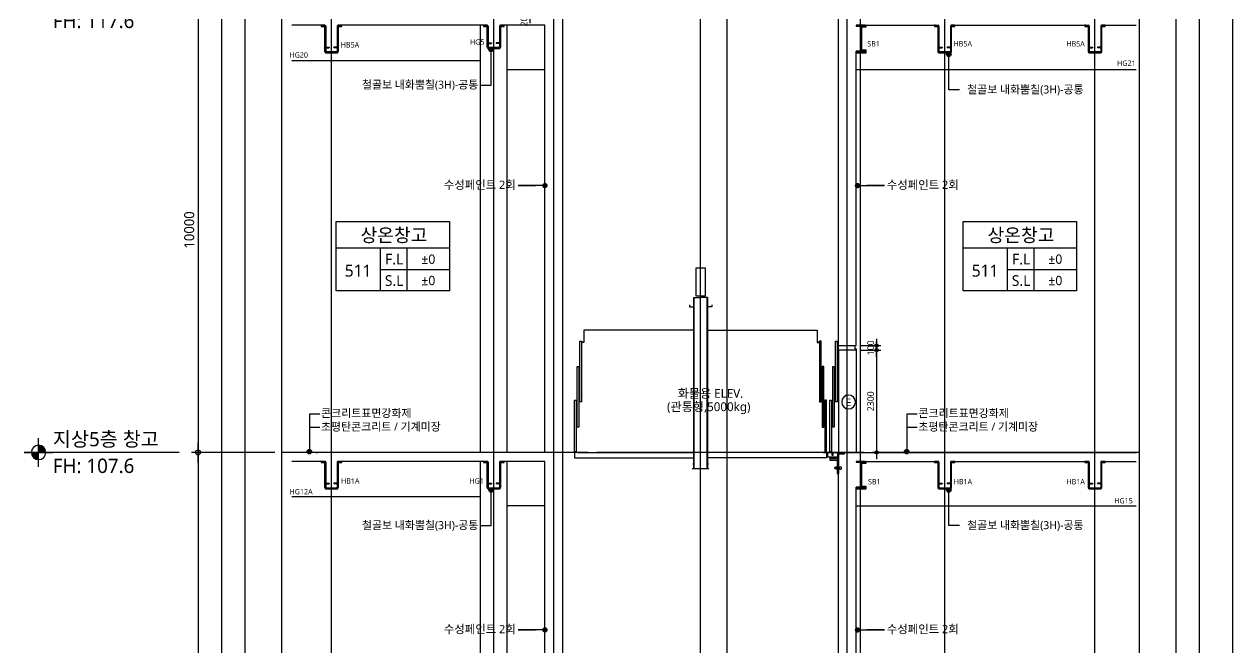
# Model space of a CAD drawing. Header units: millimetres. Extents: x -41190 to 206278, y 985 to 58902.
# Drawn here: x 179097 to 206278, y 29630 to 43646 of the extents above; entities that cross this region are included whole.
import ezdxf
from ezdxf.enums import TextEntityAlignment as Align

# ---------------------------------------------------------------- set-up
doc = ezdxf.new("R2010")
doc.units = ezdxf.units.MM
doc.header["$LTSCALE"] = 100
doc.header["$MEASUREMENT"] = 0
doc.header["$PDSIZE"] = -10
doc.linetypes.add('CEN', pattern=[62, 60, -1, 0, -1])
doc.layers.get('0').update_dxf_attribs({"linetype": 'CONTINUOUS'})
doc.layers.get('Defpoints').update_dxf_attribs({"color": 171, "linetype": 'CONTINUOUS'})
for name, color, linetype in [('4', 4, 'CONTINUOUS'), ('CEN(ST)', 1, 'CEN'), ('CON', 2, 'CONTINUOUS'), ('ELE-6', 8, 'CONTINUOUS'), ('ELE9', 9, 'CONTINUOUS'), ('FIN', 8, 'CONTINUOUS'), ('HF', 3, 'CONTINUOUS'), ('LED', 7, 'CONTINUOUS'), ('NDIM', 7, 'CONTINUOUS'), ('stair-hand', 252, 'CONTINUOUS'), ('STEEL', 5, 'CONTINUOUS'), ('SYM', 7, 'CONTINUOUS'), ('TEXT(AXIS)', 2, 'CONTINUOUS'), ('TEXT(MIN)', 7, 'CONTINUOUS'), ('TEXT(NOTE小)', 1, 'CONTINUOUS'), ('TEXT(노트)', 7, 'CONTINUOUS'), ('TEXT(실명)', 3, 'CONTINUOUS'), ('TEXT-기입', 6, 'CONTINUOUS'), ('TITLE', 7, 'CONTINUOUS'), ('석재마감', 31, 'CONTINUOUS')]:
    doc.layers.add(name, color=color, linetype=linetype)
doc.styles.add('CGS', font='cgse', dxfattribs={"bigfont": 'cgs'})
doc.styles.add('나눔바른고딕', font='NanumBarunGothic.ttf')
doc.dimstyles.new('NDIM 1200', dxfattribs={"dimscale": 75, "dimtxt": 3, "dimasz": 1, "dimexe": 2, "dimexo": 2, "dimgap": 1, "dimtad": 1, "dimdec": 0, "dimdsep": 46, "dimtxsty": 'CGS', "dimblk": 'DOT0', "dimcen": 1, "dimdle": 8, "dimclrd": 256, "dimclre": 256, "dimclrt": 256, "dimadec": 0, "dimazin": 0, "dimtfac": 1, "dimtdec": 0, "dimtix": 1, "dimtmove": 2, "dimatfit": 3, "dimldrblk": 'DOT0', "dimfxl": 1, "dimtolj": 1, "dimtzin": 0, "dimlwd": -1, "dimlwe": -1, "dimarcsym": 0})

# ---------------------------------------------------------------- blocks, each defined once
blk = doc.blocks.new('A$C19853FC8')
at = {"layer": 'SYM'}
for p, q in [((1800, 0), (1800, 3600)), ((3600, 1800), (0, 1800))]:
    blk.add_line(p, q, dxfattribs=at)
blk.add_circle((1800, 1800), 900, dxfattribs=at)
for points in [[(900, 1800), (1800, 2700), (914, 1959), (1643, 2686)], [(914, 1959), (1643, 2686), (954, 2112), (1492, 2646)], [(954, 2112), (1492, 2646), (1025, 2260), (1346, 2576)], [(1025, 2260), (1346, 2576), (1109, 2378), (1222, 2491)], [(1800, 900), (2700, 1800), (1959, 914), (2686, 1643)], [(1959, 914), (2686, 1643), (2112, 954), (2646, 1492)], [(2112, 954), (2646, 1492), (2260, 1025), (2576, 1346)], [(2260, 1025), (2576, 1346), (2378, 1109), (2491, 1222)]]:
    blk.add_solid(points, dxfattribs=at)
at = {"layer": 'SYM', "linetype": 'Continuous'}
for points in [[(1800, 2700), (1800, 1800), (900, 1800)], [(2700, 1800), (1800, 900), (1800, 1800)]]:
    blk.add_solid(points, dxfattribs=at)
blk = doc.blocks.new('DOT0')
blk.add_line((-3, 0), (3, 0))
at = {"color": 6}
blk.add_circle((0, 0), 0.75, dxfattribs=at)
blk = doc.blocks.new('*D182')
at = {"layer": 'Defpoints', "color": 0, "ltscale": 0.4, "transparency": 16777216}
for p in [(184881, 34021), (183006, 24021), (184881, 24021)]:
    blk.add_point(p, dxfattribs=at)
at = {"layer": 'NDIM', "ltscale": 0.4, "transparency": 16777216}
for p, q in [((184731, 34021), (182856, 34021)), ((183006, 33946), (183006, 24096)), ((184731, 24021), (182856, 24021))]:
    blk.add_line(p, q, dxfattribs=at)
at = {"layer": 'NDIM', "ltscale": 0.4, "transparency": 16777216, "xscale": 75, "yscale": 75, "zscale": 75}
for p, rotation in [((183006, 34021), 90), ((183006, 24021), 270)]:
    blk.add_blockref('DOT0', p, dxfattribs=dict(at, rotation=rotation))
at = {"layer": 'NDIM', "ltscale": 0.4, "transparency": 16777216, "insert": (182809, 29021), "char_height": 225, "attachment_point": 5, "rotation": 90, "style": '나눔바른고딕'}
blk.add_mtext('\\A1;10000', dxfattribs=at)
blk = doc.blocks.new('*D183')
at = {"layer": 'Defpoints', "color": 0, "ltscale": 0.4, "transparency": 16777216}
for p in [(184881, 44021), (183006, 34021), (184881, 34021)]:
    blk.add_point(p, dxfattribs=at)
at = {"layer": 'NDIM', "ltscale": 0.4, "transparency": 16777216}
for p, q in [((184731, 44021), (182856, 44021)), ((183006, 43946), (183006, 34096)), ((184731, 34021), (182856, 34021))]:
    blk.add_line(p, q, dxfattribs=at)
at = {"layer": 'NDIM', "ltscale": 0.4, "transparency": 16777216, "xscale": 75, "yscale": 75, "zscale": 75}
for p, rotation in [((183006, 44021), 90), ((183006, 34021), 270)]:
    blk.add_blockref('DOT0', p, dxfattribs=dict(at, rotation=rotation))
at = {"layer": 'NDIM', "ltscale": 0.4, "transparency": 16777216, "insert": (182809, 39021), "char_height": 225, "attachment_point": 5, "rotation": 90, "style": '나눔바른고딕'}
blk.add_mtext('\\A1;10000', dxfattribs=at)
blk = doc.blocks.new('*U14')
at = {"layer": 'Defpoints'}
blk.add_point((0, 0), dxfattribs=at)
at = {"layer": 'HF'}
for p, q in [((-209, 0), (-147, 0)), ((-209, 0), (-209, -6)), ((209, 0), (147, 0)), ((209, 0), (209, -6)), ((-209, -6), (-147, -6)), ((-135, -18), (-135, -482)), ((-129, -18), (-129, -482)), ((129, -18), (129, -482)), ((135, -18), (135, -482)), ((209, -6), (147, -6)), ((-135, -518), (-135, -582)), ((-129, -518), (-129, -582)), ((-117, -494), (-55, -494)), ((-117, -500), (-55, -500)), ((-117, -506), (-55, -506)), ((-55, -494), (-55, -500)), ((-55, -500), (-55, -506)), ((117, -494), (55, -494)), ((55, -494), (55, -500)), ((117, -500), (55, -500)), ((55, -500), (55, -506)), ((117, -506), (55, -506)), ((129, -518), (129, -582)), ((135, -518), (135, -582)), ((-117, -594), (117, -594)), ((-117, -600), (117, -600))]:
    blk.add_line(p, q, dxfattribs=at)
for centre, radius, start, end in [((-147, -18), 18, 360, 450), ((147, -18), 18, 90, 180), ((-147, -18), 12, 0, 90), ((147, -18), 12, 90, 180), ((-117, -482), 18, 180, 270), ((-117, -518), 18, 90, 180), ((-117, -482), 12, 180, 270), ((-117, -518), 12, 90, 180), ((117, -482), 12, 270, 360), ((117, -482), 18, 270, 360), ((117, -518), 18, 0, 90), ((117, -518), 12, 0, 90), ((-117, -582), 18, 180, 270), ((-117, -582), 12, 180, 270), ((117, -582), 12, 270, 360), ((117, -582), 18, 270, 360)]:
    blk.add_arc(centre, radius, start, end, dxfattribs=at)
blk = doc.blocks.new('*U173')
at = {"layer": 'Defpoints'}
blk.add_point((0, 0), dxfattribs=at)
at = {"layer": 'HF'}
for p, q in [((-209, 0), (-147, 0)), ((-209, 0), (-209, -6)), ((209, 0), (147, 0)), ((209, 0), (209, -6)), ((-209, -6), (-147, -6)), ((-135, -18), (-135, -382)), ((-129, -18), (-129, -382)), ((129, -18), (129, -382)), ((135, -18), (135, -382)), ((209, -6), (147, -6)), ((-135, -418), (-135, -482)), ((-129, -418), (-129, -482)), ((-117, -394), (-55, -394)), ((-117, -400), (-55, -400)), ((-117, -406), (-55, -406)), ((-117, -494), (117, -494)), ((-117, -500), (117, -500)), ((-55, -394), (-55, -400)), ((-55, -400), (-55, -406)), ((117, -394), (55, -394)), ((55, -394), (55, -400)), ((117, -400), (55, -400)), ((55, -400), (55, -406)), ((117, -406), (55, -406)), ((129, -418), (129, -482)), ((135, -418), (135, -482))]:
    blk.add_line(p, q, dxfattribs=at)
for centre, radius, start, end in [((-147, -18), 18, 360, 450), ((147, -18), 18, 90, 180), ((-147, -18), 12, 360, 450), ((147, -18), 12, 90, 180), ((-117, -382), 18, 180, 270), ((-117, -418), 18, 90, 180), ((-117, -482), 18, 180, 270), ((-117, -382), 12, 180, 270), ((-117, -418), 12, 90, 180), ((-117, -482), 12, 180, 270), ((117, -382), 12, 270, 360), ((117, -382), 18, 270, 360), ((117, -418), 18, 0, 90), ((117, -418), 12, 0, 90), ((117, -482), 12, 270, 360), ((117, -482), 18, 270, 360)]:
    blk.add_arc(centre, radius, start, end, dxfattribs=at)
blk = doc.blocks.new('A$C51E23882')
at = {"layer": 'TITLE'}
blk.add_lwpolyline([(8500, 0), (0, 0), (0, 5200), (8500, 5200)], close=True, dxfattribs=at)
for points in [[(8500, 3200), (0, 3200)], [(3300, 3200), (3300, 0)], [(5300, 3200), (5300, 0)], [(3300, 1600), (8500, 1600)]]:
    blk.add_lwpolyline(points, dxfattribs=at)
at = {"layer": 'TITLE', "style": '나눔바른고딕'}
for s, p in [('F.L', (4352, 2378)), ('S.L', (4352, 778))]:
    blk.add_text(s, height=800, dxfattribs=at).set_placement(p, align=Align.MIDDLE)
blk = doc.blocks.new('FG')
at = {"layer": '4'}
for p, q in [((514320, -225109), (514320, -225089)), ((514320, -225089), (514339, -225089)), ((514347, -225109), (514320, -225109)), ((514461, -225100), (514330, -225100)), ((514330, -225100), (514330, -225104)), ((514330, -225104), (514347, -225104)), ((514339, -225089), (514341, -225093)), ((514341, -225093), (514350, -225093)), ((514347, -225104), (514347, -225109)), ((514350, -225093), (514351, -225089)), ((514351, -225089), (514359, -225089)), ((514359, -225089), (514361, -225093)), ((514361, -225093), (514370, -225093)), ((514370, -225093), (514371, -225089)), ((514371, -225089), (514379, -225089)), ((514379, -225089), (514381, -225093)), ((514381, -225093), (514390, -225093)), ((514390, -225093), (514391, -225089)), ((514391, -225089), (514400, -225089)), ((514400, -225089), (514402, -225093)), ((514402, -225093), (514410, -225093)), ((514410, -225093), (514412, -225089)), ((514412, -225089), (514421, -225089)), ((514421, -225089), (514423, -225093)), ((514423, -225093), (514432, -225093)), ((514432, -225093), (514434, -225089)), ((514434, -225089), (514441, -225089)), ((514441, -225089), (514443, -225093)), ((514443, -225093), (514451, -225093)), ((514449, -225109), (514449, -225104)), ((514449, -225104), (514461, -225104)), ((514470, -225109), (514449, -225109)), ((514451, -225093), (514453, -225089)), ((514453, -225089), (514470, -225089)), ((514461, -225104), (514461, -225100)), ((514470, -225089), (514470, -225109))]:
    blk.add_line(p, q, dxfattribs=at)
blk = doc.blocks.new('*D222')
at = {"layer": 'Defpoints', "color": 0, "ltscale": 0.4, "transparency": 16777216}
for p in [(197808, 36321), (197813, 34021), (198265, 34021)]:
    blk.add_point(p, dxfattribs=at)
at = {"layer": 'NDIM', "ltscale": 0.4, "transparency": 16777216}
for p, q in [((197908, 36321), (198365, 36321)), ((198265, 36271), (198265, 34071)), ((197913, 34021), (198365, 34021))]:
    blk.add_line(p, q, dxfattribs=at)
at = {"layer": 'NDIM', "ltscale": 0.4, "transparency": 16777216, "xscale": 50, "yscale": 50, "zscale": 50}
for p, rotation in [((198265, 36321), 90), ((198265, 34021), 270)]:
    blk.add_blockref('DOT0', p, dxfattribs=dict(at, rotation=rotation))
at = {"layer": 'NDIM', "ltscale": 0.4, "transparency": 16777216, "insert": (198133, 35171), "char_height": 150, "attachment_point": 5, "rotation": 90, "style": '나눔바른고딕'}
blk.add_mtext('\\A1;2300', dxfattribs=at)
blk = doc.blocks.new('*D223')
at = {"layer": 'Defpoints', "color": 0, "ltscale": 0.4, "transparency": 16777216}
for p in [(197808, 36321), (197809, 36421), (198265, 36421)]:
    blk.add_point(p, dxfattribs=at)
at = {"layer": 'NDIM', "ltscale": 0.4, "transparency": 16777216}
for p, q in [((198265, 36471), (198265, 36521)), ((197908, 36321), (198365, 36321)), ((197909, 36421), (198365, 36421)), ((198265, 36321), (198265, 36421)), ((198265, 36271), (198265, 36221))]:
    blk.add_line(p, q, dxfattribs=at)
at = {"layer": 'NDIM', "ltscale": 0.4, "transparency": 16777216, "xscale": 50, "yscale": 50, "zscale": 50}
for p, rotation in [((198265, 36421), 270), ((198265, 36321), 90)]:
    blk.add_blockref('DOT0', p, dxfattribs=dict(at, rotation=rotation))
at = {"layer": 'NDIM', "ltscale": 0.4, "transparency": 16777216, "insert": (198134, 36371), "char_height": 150, "attachment_point": 5, "rotation": 90, "style": '나눔바른고딕'}
blk.add_mtext('\\A1;100', dxfattribs=at)
blk = doc.blocks.new('*D279')
at = {"layer": 'Defpoints', "color": 0, "ltscale": 0.4, "transparency": 16777216}
for p in [(190470, 44021), (190808, 44021), (190809, 43821)]:
    blk.add_point(p, dxfattribs=at)
at = {"layer": 'NDIM', "ltscale": 0.4, "transparency": 16777216}
for p, q in [((190708, 44021), (190370, 44021)), ((190709, 43821), (190370, 43821)), ((190470, 43871), (190470, 43971))]:
    blk.add_line(p, q, dxfattribs=at)
at = {"layer": 'NDIM', "ltscale": 0.4, "transparency": 16777216, "xscale": 50, "yscale": 50, "zscale": 50}
for p, rotation in [((190470, 44021), 90), ((190470, 43821), 270)]:
    blk.add_blockref('DOT0', p, dxfattribs=dict(at, rotation=rotation))
at = {"layer": 'NDIM', "ltscale": 0.4, "transparency": 16777216, "insert": (190339, 43762), "char_height": 150, "attachment_point": 5, "rotation": 90, "style": '나눔바른고딕'}
blk.add_mtext('\\A1;200', dxfattribs=at)
blk = doc.blocks.new('E')
at = {"layer": 'TEXT(NOTE小)'}
blk.add_circle((287, -86), 155, dxfattribs=at)
at = {"layer": 'TEXT(NOTE小)', "style": '나눔바른고딕'}
blk.add_text('E', height=165, dxfattribs=at).set_placement((288, -79), align=Align.MIDDLE_CENTER)

msp = doc.modelspace()

# ---------------------------------------------------------------- hatches: boundary and pattern name
at = {"ltscale": 10000}
h = msp.add_hatch(color=256, dxfattribs=at)
h.dxf.hatch_style = 1
edge = h.paths.add_edge_path()
edge.add_arc((189597.3, 43076.1), 50, -180, 180)
h = msp.add_hatch(color=256, dxfattribs=at)
h.dxf.hatch_style = 1
edge = h.paths.add_edge_path()
edge.add_arc((199890.1, 42968.6), 50, 360, 720, ccw=False)
h = msp.add_hatch(color=256, dxfattribs=at)
h.dxf.hatch_style = 1
edge = h.paths.add_edge_path()
edge.add_arc((185509.8, 34038.2), 50, 0, 360)
h = msp.add_hatch(color=256, dxfattribs=at)
h.dxf.hatch_style = 1
edge = h.paths.add_edge_path()
edge.add_arc((198944, 34038.2), 50, 0, 360)
h = msp.add_hatch(color=256, dxfattribs=at)
h.dxf.hatch_style = 1
edge = h.paths.add_edge_path()
edge.add_arc((189597.3, 33176.1), 50, -180, 180)
h = msp.add_hatch(color=256, dxfattribs=at)
h.dxf.hatch_style = 1
edge = h.paths.add_edge_path()
edge.add_arc((199890.1, 33176.1), 50, 360, 720, ccw=False)

# ---------------------------------------------------------------- linework, layer by layer
for p, q in [((194155, 33648.7), (194155, 37503.7)), ((194167.6, 33648.7), (194167.6, 37503.7)), ((194451, 37503.7), (194451, 33648.7)), ((194460.7, 37503.7), (194460.7, 33648.7)), ((197408.3, 36320.6), (197408.3, 34020.6)), ((191548.5, 34020.5), (194155, 34020.5)), ((197068.2, 34020.5), (194461.7, 34020.5)), ((194155, 33756.3), (194130.6, 33756.3)), ((194485.1, 33756.3), (194460.7, 33756.3)), ((197215.4, 33913.9), (197215.4, 33875.2)), ((197350.3, 33896.8), (197215.4, 33896.8)), ((197350.3, 33913.9), (197350.3, 33875.2)), ((197408.3, 33726.5), (197380.5, 33726.5)), ((197408.3, 33547.4), (197408.3, 33845.9)), ((194493.3, 33648.7), (194122.5, 33648.7)), ((197428.6, 33681.7), (197329.2, 33681.7)), ((197428.6, 33661.2), (197329.2, 33661.2)), ((197333.6, 33686.1), (197333.6, 33656.8)), ((197351.2, 33692.1), (197351.2, 33650.8)), ((197353.4, 33699), (197372.8, 33699)), ((197372.8, 33685.2), (197353.4, 33685.2)), ((197353.4, 33657.7), (197372.8, 33657.7)), ((197372.8, 33643.9), (197353.4, 33643.9)), ((197372.8, 33699), (197376.8, 33703.6)), ((197376.8, 33639.3), (197372.8, 33643.9)), ((197373.2, 33643.5), (197373.2, 33699.4)), ((197375, 33700.8), (197375, 33686.1)), ((197408.3, 33616.4), (197380.5, 33616.4)), ((197408.3, 33570.9), (197408.3, 33547.4)), ((197428.6, 33686.1), (197428.6, 33656.8))]:
    msp.add_line(p, q)
for points in [[(194411, 38170.8), (194411, 37535.8), (194205.7, 37535.8), (194205.7, 38170.8)], [(191632.7, 36525.2), (191632.7, 35159.3), (191596.1, 35159.3), (191596.1, 36525.2)], [(196983.9, 36525.2), (196983.9, 35159.3), (197020.5, 35159.3), (197020.5, 36525.2)], [(197377.3, 36525.2), (197377.3, 35159.3), (197340.6, 35159.3), (197340.6, 36525.2)], [(191571.6, 35953.5), (191571.6, 34587.6), (191535, 34587.6), (191535, 35953.5)], [(197045.1, 35953.5), (197045.1, 34587.6), (197081.7, 34587.6), (197081.7, 35953.5)], [(197316.1, 35953.5), (197316.1, 34587.6), (197279.5, 34587.6), (197279.5, 35953.5)], [(191510.6, 35199.3), (191510.6, 34030.9), (191474, 34030.9), (191474, 35199.3)], [(197106.1, 35199.3), (197106.1, 34030.9), (197142.7, 34030.9), (197142.7, 35199.3)], [(197255.1, 35199.3), (197255.1, 34030.9), (197218.5, 34030.9), (197218.5, 35199.3)], [(197380.5, 33639.3), (197376.8, 33639.3), (197376.8, 33703.6), (197380.5, 33703.6)]]:
    msp.add_lwpolyline(points, close=True)
for points in [[(194057.1, 37339.2), (194057.1, 37294.4), (194155, 37294.4), (194155, 37503.7), (194307.9, 37503.7)], [(194558.7, 37339.2), (194558.7, 37294.4), (194460.7, 37294.4), (194460.7, 37503.7), (194307.9, 37503.7)], [(194155, 36772.2), (191684, 36772.2), (191684, 36493.2), (191645, 36493.2), (191645, 36525.2)], [(194461.7, 36772.2), (196932.6, 36772.2), (196932.6, 36493.2), (196971.7, 36493.2), (196971.7, 36525.2)], [(191548.5, 34020.5), (191475.3, 34020.5), (191475.3, 33898.5), (194155, 33898.5)], [(197068.2, 34020.5), (197141.4, 34020.5), (197141.4, 33898.5), (194461.7, 33898.5)], [(197391.3, 34020.6), (197391.3, 33913.9), (197169.7, 33913.9), (197169.7, 34020.6), (197259, 34020.6), (197259, 33958), (197286.8, 33958), (197286.8, 34020.6), (197408.3, 34020.6)], [(197379, 33875.2), (197215.4, 33875.2), (197215.4, 33845.5), (197365.8, 33845.5)], [(197380.5, 33830.9), (197380.5, 33547.4), (197408.3, 33547.4)], [(197428.6, 33656.8), (197333.6, 33656.8), (197329.2, 33661.2), (197329.2, 33681.7), (197333.6, 33686.1), (197428.6, 33686.1)], [(197428.6, 33686.1), (197445.4, 33699.3), (197471.4, 33699.3), (197471.4, 33643.6)], [(197428.6, 33656.8), (197445.4, 33643.6), (197471.4, 33643.6), (197471.4, 33643.6)]]:
    msp.add_lwpolyline(points)
for centre, radius, start, end in [((197365.8, 33830.9), 14.7, 0, 90), ((197379, 33845.9), 29.4, 0, 90), ((197363, 33692.1), 11.8, 144.42999, 215.57001), ((197395.2, 33671.4), 44, 161.77609, 198.22391), ((197363, 33650.8), 11.8, 144.42999, 215.57001), ((197396.8, 33671.4), 27.7, 150.15828, 209.84172), ((197384.8, 33692.1), 13.8, 150.15828, 209.84172), ((197384.8, 33650.8), 13.8, 150.15828, 209.84172)]:
    msp.add_arc(centre, radius, start, end)
at = {"layer": '4'}
msp.add_lwpolyline([(197541.3, 33993.6, -0.4142136), (197531.3, 33983.6), (197408.3, 33983.6), (197408.3, 33557.4, -0.4142136), (197398.3, 33547.4), (197391.3, 33547.4), (197391.3, 34000.6), (197541.3, 34000.6)], format="xyb", close=True, dxfattribs=at)
at = {"layer": 'CEN(ST)', "ltscale": 10000}
for p, q in [((186008.3, 11020.6), (186008.3, 55600.4)), ((189658.3, 11020.6), (189658.3, 55600.4)), ((191008.3, 11720.6), (191008.3, 55600.4)), ((197608.3, 11020.6), (197608.3, 55600.4)), ((197908.3, 11020.6), (197908.3, 55600.4)), ((199798.3, 11020.6), (199798.3, 55600.4)), ((203178.3, 12520.6), (203178.3, 55600.4))]:
    msp.add_line(p, q, dxfattribs=at)
at = {"layer": 'CEN(ST)'}
msp.add_line((204178, 34020.6), (184881.1, 34020.6), dxfattribs=at)
at = {"layer": 'CON', "ltscale": 0.1}
for p, q in [((197408.3, 36420.6), (197408.3, 50020.6)), ((191208.3, 11720.6), (191208.3, 44170.6)), ((185861.3, 43620.6), (185114.6, 43620.6)), ((189511.3, 43620.6), (186155.3, 43620.6)), ((190808.3, 43620.6), (189805.3, 43620.6)), ((190808.3, 34020.6), (190808.3, 43620.6)), ((197808.3, 43620.6), (199651.3, 43620.6)), ((199945.3, 43620.6), (203031.3, 43620.6)), ((203325.3, 43620.6), (204104.4, 43620.6)), ((197808.3, 36420.6), (197808.3, 43037.6)), ((197408.3, 36420.6), (197808.3, 36420.6)), ((190808.3, 34020.6), (185114.6, 34020.6)), ((197408.3, 26420.6), (197408.3, 34020.6)), ((197408.3, 34020.6), (204104.4, 34020.6)), ((185861.3, 33820.6), (185114.6, 33820.6)), ((189511.3, 33820.6), (186155.3, 33820.6)), ((190808.3, 33820.6), (189805.3, 33820.6)), ((190808.3, 24020.6), (190808.3, 33820.6)), ((197808.3, 33820.6), (199651.3, 33820.6)), ((199945.3, 33820.6), (203031.3, 33820.6)), ((203325.3, 33820.6), (204104.4, 33820.6)), ((197808.3, 26420.6), (197808.3, 33237.6))]:
    msp.add_line(p, q, dxfattribs=at)
at = {"layer": 'Defpoints', "ltscale": 1000}
for points in [[(183006.1, 10420.6), (206278, 10420.6), (206278, 57475.4), (183006.1, 57475.4)], [(183531.1, 11020.6), (205528, 11020.6), (205528, 56950.4), (183531.1, 56950.4)], [(184056.1, 11020.6), (205003, 11020.6), (205003, 56425.4), (184056.1, 56425.4)]]:
    msp.add_lwpolyline(points, close=True, dxfattribs=at)
msp.add_lwpolyline([(205003, 55600.4), (184881.1, 55600.4), (184881.1, 11020.6), (204178, 11020.6), (204178, 55600.4)], dxfattribs=at)
at = {"layer": 'ELE-6', "ltscale": 10000}
for p, q in [((189358.3, 34020.6), (189358.3, 43620.6)), ((189958.3, 34020.6), (189958.3, 43620.6)), ((189358.3, 42820.6), (185114.6, 42820.6)), ((190808.3, 42620.6), (189958.3, 42620.6)), ((204104.4, 42620.6), (197808.3, 42620.6)), ((189358.3, 24020.6), (189358.3, 33820.6)), ((189958.3, 24020.6), (189958.3, 33820.6)), ((189358.3, 33020.6), (185114.6, 33020.6)), ((190808.3, 32820.6), (189958.3, 32820.6)), ((197808.3, 32820.6), (204104.4, 32820.6))]:
    msp.add_line(p, q, dxfattribs=at)
at = {"layer": 'ELE9'}
for p, q in [((194308.3, 11720.6), (194308.3, 50020.6)), ((194905.7, 11720.6), (194905.7, 50020.6))]:
    msp.add_line(p, q, dxfattribs=at)
at = {"layer": 'FIN', "ltscale": 10000}
msp.add_line((197408.3, 33820.6), (197408.3, 34020.6), dxfattribs=at)
for points in [[(186217.3, 43620.6), (186217.3, 43614.6), (186155.3, 43614.6, 0.4142136), (186143.3, 43602.6), (186143.3, 43038.6, -0.4142136), (186125.3, 43020.6), (185891.3, 43020.6, -0.4142136), (185873.3, 43038.6), (185873.3, 43602.6, 0.4142136), (185861.3, 43614.6), (185799.3, 43614.6), (185799.3, 43620.6), (185778.3, 43620.6), (185778.3, 43593.6), (185852.3, 43593.6), (185852.3, 43038.6, 0.4142136), (185891.3, 42999.6), (186125.3, 42999.6, 0.4142136), (186164.3, 43038.6), (186164.3, 43593.6), (186238.3, 43593.6), (186238.3, 43620.6)], [(189867.3, 43620.6), (189867.3, 43614.6), (189805.3, 43614.6, 0.4142136), (189793.3, 43602.6), (189793.3, 43138.6, -0.4142136), (189775.3, 43120.6), (189541.3, 43120.6, -0.4142136), (189523.3, 43138.6), (189523.3, 43602.6, 0.4142136), (189511.3, 43614.6), (189449.3, 43614.6), (189449.3, 43620.6), (189428.3, 43620.6), (189428.3, 43593.6), (189502.3, 43593.6), (189502.3, 43138.6, 0.4142136), (189541.3, 43099.6), (189775.3, 43099.6, 0.4142136), (189814.3, 43138.6), (189814.3, 43593.6), (189888.3, 43593.6), (189888.3, 43620.6)], [(200007.3, 43620.6), (200007.3, 43614.6), (199945.3, 43614.6, 0.4142136), (199933.3, 43602.6), (199933.3, 43038.6, -0.4142136), (199915.3, 43020.6), (199681.3, 43020.6, -0.4142136), (199663.3, 43038.6), (199663.3, 43602.6, 0.4142136), (199651.3, 43614.6), (199589.3, 43614.6), (199589.3, 43620.6), (199568.3, 43620.6), (199568.3, 43593.6), (199642.3, 43593.6), (199642.3, 43038.6, 0.4142136), (199681.3, 42999.6), (199915.3, 42999.6, 0.4142136), (199954.3, 43038.6), (199954.3, 43593.6), (200028.3, 43593.6), (200028.3, 43620.6)], [(203387.3, 43620.6), (203387.3, 43614.6), (203325.3, 43614.6, 0.4142136), (203313.3, 43602.6), (203313.3, 43038.6, -0.4142136), (203295.3, 43020.6), (203061.3, 43020.6, -0.4142136), (203043.3, 43038.6), (203043.3, 43602.6, 0.4142136), (203031.3, 43614.6), (202969.3, 43614.6), (202969.3, 43620.6), (202948.3, 43620.6), (202948.3, 43593.6), (203022.3, 43593.6), (203022.3, 43038.6, 0.4142136), (203061.3, 42999.6), (203295.3, 42999.6, 0.4142136), (203334.3, 43038.6), (203334.3, 43593.6), (203408.3, 43593.6), (203408.3, 43620.6)], [(186217.3, 33820.6), (186217.3, 33814.6), (186155.3, 33814.6, 0.4142136), (186143.3, 33802.6), (186143.3, 33238.6, -0.4142136), (186125.3, 33220.6), (185891.3, 33220.6, -0.4142136), (185873.3, 33238.6), (185873.3, 33802.6, 0.4142136), (185861.3, 33814.6), (185799.3, 33814.6), (185799.3, 33820.6), (185778.3, 33820.6), (185778.3, 33793.6), (185852.3, 33793.6), (185852.3, 33238.6, 0.4142136), (185891.3, 33199.6), (186125.3, 33199.6, 0.4142136), (186164.3, 33238.6), (186164.3, 33793.6), (186238.3, 33793.6), (186238.3, 33820.6)], [(189867.3, 33820.6), (189867.3, 33814.6), (189805.3, 33814.6, 0.4142136), (189793.3, 33802.6), (189793.3, 33238.6, -0.4142136), (189775.3, 33220.6), (189541.3, 33220.6, -0.4142136), (189523.3, 33238.6), (189523.3, 33802.6, 0.4142136), (189511.3, 33814.6), (189449.3, 33814.6), (189449.3, 33820.6), (189428.3, 33820.6), (189428.3, 33793.6), (189502.3, 33793.6), (189502.3, 33238.6, 0.4142136), (189541.3, 33199.6), (189775.3, 33199.6, 0.4142136), (189814.3, 33238.6), (189814.3, 33793.6), (189888.3, 33793.6), (189888.3, 33820.6)], [(200007.3, 33820.6), (200007.3, 33814.6), (199945.3, 33814.6, 0.4142136), (199933.3, 33802.6), (199933.3, 33238.6, -0.4142136), (199915.3, 33220.6), (199681.3, 33220.6, -0.4142136), (199663.3, 33238.6), (199663.3, 33802.6, 0.4142136), (199651.3, 33814.6), (199589.3, 33814.6), (199589.3, 33820.6), (199568.3, 33820.6), (199568.3, 33793.6), (199642.3, 33793.6), (199642.3, 33238.6, 0.4142136), (199681.3, 33199.6), (199915.3, 33199.6, 0.4142136), (199954.3, 33238.6), (199954.3, 33793.6), (200028.3, 33793.6), (200028.3, 33820.6)], [(203387.3, 33820.6), (203387.3, 33814.6), (203325.3, 33814.6, 0.4142136), (203313.3, 33802.6), (203313.3, 33238.6, -0.4142136), (203295.3, 33220.6), (203061.3, 33220.6, -0.4142136), (203043.3, 33238.6), (203043.3, 33802.6, 0.4142136), (203031.3, 33814.6), (202969.3, 33814.6), (202969.3, 33820.6), (202948.3, 33820.6), (202948.3, 33793.6), (203022.3, 33793.6), (203022.3, 33238.6, 0.4142136), (203061.3, 33199.6), (203295.3, 33199.6, 0.4142136), (203334.3, 33238.6), (203334.3, 33793.6), (203408.3, 33793.6), (203408.3, 33820.6)]]:
    msp.add_lwpolyline(points, format="xyb", close=True, dxfattribs=at)
for points in [[(197808.3, 42999.6), (198029.3, 42999.6), (198029.3, 43058.6), (197934.8, 43058.6), (197934.8, 43582.6), (198029.3, 43582.6), (198029.3, 43620.6)], [(197808.3, 33199.6), (198029.3, 33199.6), (198029.3, 33258.6), (197934.8, 33258.6), (197934.8, 33782.6), (198029.3, 33782.6), (198029.3, 33820.6)]]:
    msp.add_lwpolyline(points, dxfattribs=at)
at = {"layer": 'LED', "ltscale": 10000}
for p, q in [((189597.3, 42276.1), (189597.3, 43076.1)), ((199890.1, 42168.6), (199890.1, 42968.6)), ((189354.6, 42276.1), (189597.3, 42276.1)), ((200132.9, 42168.6), (199890.1, 42168.6)), ((185745.9, 34879.9), (185509.8, 34879.9)), ((185509.8, 34879.9), (185509.8, 34038.2)), ((199180, 34879.9), (198944, 34879.9)), ((198944, 34879.9), (198944, 34038.2)), ((185745.9, 34582.2), (185509.8, 34582.2)), ((199180, 34582.2), (198944, 34582.2)), ((189597.3, 32376.1), (189597.3, 33176.1)), ((199890.1, 32376.1), (199890.1, 33176.1)), ((189354.6, 32376.1), (189597.3, 32376.1)), ((200132.9, 32376.1), (199890.1, 32376.1))]:
    msp.add_line(p, q, dxfattribs=at)
for centre in [(189597.3, 43076.1), (199890.1, 42968.6), (185509.8, 34038.2), (198944, 34038.2), (189597.3, 33176.1), (199890.1, 33176.1)]:
    msp.add_circle(centre, 50, dxfattribs=at)
at = {"layer": 'stair-hand', "ltscale": 10000}
msp.add_line((197808.3, 36320.6), (197808.3, 34020.6), dxfattribs=at)
at = {"layer": 'STEEL', "color": 3, "linetype": 'ByBlock', "ltscale": 0.5}
for p, q in [((197808.3, 43603.6), (197902.8, 43603.6)), ((197902.8, 43603.6), (197902.8, 43037.6)), ((197913.8, 43037.6), (197913.8, 43603.6)), ((197913.8, 43603.6), (198008.3, 43603.6)), ((197902.8, 43037.6), (197808.3, 43037.6)), ((198008.3, 43037.6), (197913.8, 43037.6)), ((197808.3, 33803.6), (197902.8, 33803.6)), ((197902.8, 33803.6), (197902.8, 33237.6)), ((197913.8, 33237.6), (197913.8, 33803.6)), ((197913.8, 33803.6), (198008.3, 33803.6)), ((197902.8, 33237.6), (197808.3, 33237.6)), ((198008.3, 33237.6), (197913.8, 33237.6))]:
    msp.add_line(p, q, dxfattribs=at)
for points in [[(198008.3, 43603.6), (198008.3, 43620.6), (197808.3, 43620.6), (197808.3, 43603.6)], [(197808.3, 43037.6), (197808.3, 43020.6), (198008.3, 43020.6), (198008.3, 43037.6)], [(198008.3, 33803.6), (198008.3, 33820.6), (197808.3, 33820.6), (197808.3, 33803.6)], [(197808.3, 33237.6), (197808.3, 33220.6), (198008.3, 33220.6), (198008.3, 33237.6)]]:
    msp.add_lwpolyline(points, dxfattribs=at)
at = {"layer": 'SYM', "ltscale": 1000}
msp.add_line((182585.6, 34020.6), (179096.6, 34020.6), dxfattribs=at)
at = {"layer": '석재마감', "ltscale": 10000, "elevation": 0}
msp.add_lwpolyline([(197778.3, 36420.6), (197778.3, 36350.6), (197808.3, 36350.6), (197808.3, 36320.6), (197408.3, 36320.6), (197408.3, 36420.6)], dxfattribs=at)

# ---------------------------------------------------------------- block references
at = {"xscale": 0.3, "yscale": 0.3, "zscale": 0.3}
for p in [(186111.9, 37649.3), (200211.7, 37649.3)]:
    msp.add_blockref('A$C51E23882', p, dxfattribs=at)
at = {"ltscale": 1000, "xscale": -0.18, "yscale": 0.18, "zscale": 0.18}
msp.add_blockref('A$C19853FC8', (179744.6, 33696.6), dxfattribs=at)
msp.add_blockref('FG', (-316929, 259109.6))
at = {"layer": 'CEN(ST)', "xscale": -1, "rotation": 180}
msp.add_blockref('E', (197349.8, 35068.1), dxfattribs=at)
at = {"layer": 'HF'}
for name, p in [('*U14', (186008.3, 43620.6)), ('*U173', (189658.3, 43620.6)), ('*U14', (199798.3, 43620.6)), ('*U14', (203178.3, 43620.6)), ('*U14', (186008.3, 33820.6)), ('*U14', (189658.3, 33820.6)), ('*U14', (199798.3, 33820.6)), ('*U14', (203178.3, 33820.6))]:
    msp.add_blockref(name, p, dxfattribs=at)

# ---------------------------------------------------------------- texts
at = {"layer": 'TEXT(AXIS)', "style": '나눔바른고딕'}
for s, p in [('FH: 117.6', (179741.6, 43720.6)), ('지상5층 창고', (179741.6, 34320.6)), ('FH: 107.6', (179741.6, 33720.6))]:
    msp.add_text(s, height=324, dxfattribs=at).set_placement(p, align=Align.MIDDLE_LEFT)
at = {"layer": 'TEXT(MIN)', "style": '나눔바른고딕'}
for s, p in [('철골보 내화뿜칠(3H)-공통', (189310.7, 42286.4)), ('콘크리트표면강화제', (187807.4, 34903.7)), ('콘크리트표면강화제', (201241.6, 34903.7)), ('초평탄콘크리트 / 기계미장', (188465.1, 34598.3)), ('초평탄콘크리트 / 기계미장', (201899.2, 34598.3)), ('철골보 내화뿜칠(3H)-공통', (189310.7, 32386.4))]:
    msp.add_text(s, height=180, dxfattribs=at).set_placement(p, align=Align.MIDDLE_RIGHT)
for p in [(202921.2, 42178.9), (202921.2, 32386.4)]:
    msp.add_text('철골보 내화뿜칠(3H)-공통', height=180, rotation=360, dxfattribs=at).set_placement(p, align=Align.MIDDLE_RIGHT)
at = {"layer": 'TEXT(노트)', "style": '나눔바른고딕'}
for s, p in [('HB5A', (186214.8, 43181.6)), ('HG5', (189122.3, 43244.3)), ('SB1', (198057.4, 43205.3)), ('HB5A', (199997.4, 43204.6)), ('HB5A', (202532.8, 43204.6)), ('HG20', (185060.7, 42954.6)), ('HG21', (203675.6, 42769.3)), ('HB1A', (186221.9, 33379.8)), ('HG1', (189108, 33379.8)), ('HG12A', (185064.3, 33139)), ('SB1', (198073.3, 33362)), ('HB1A', (199999.3, 33364.2)), ('HB1A', (202535.5, 33364.2)), ('HG15', (203610.6, 32936.2))]:
    msp.add_text(s, height=120, dxfattribs=at).set_placement(p, align=Align.MIDDLE_LEFT)
for p in [(190150.6, 40035.5), (200113.1, 40035.5), (190150.6, 30049.6), (200113.1, 30049.6)]:
    msp.add_text('수성페인트 2회', height=187.5, dxfattribs=at).set_placement(p, align=Align.MIDDLE_RIGHT)
for s, p in [('화물용 ELEV.', (194531.6, 35350.3)), ('(관통형,5000kg)', (194492, 35029.3))]:
    msp.add_text(s, height=200, dxfattribs=at).set_placement(p, align=Align.MIDDLE)
at = {"layer": 'TEXT(실명)', "style": '나눔바른고딕'}
for p in [(187413.2, 38907.6), (201513.1, 38907.6)]:
    msp.add_text('상온창고', height=300, dxfattribs=at).set_placement(p, align=Align.MIDDLE)
at = {"layer": 'TEXT-기입', "style": '나눔바른고딕'}
for p in [(188186.5, 38364.8), (202286.4, 38364.8), (188186.5, 37884.8), (202286.4, 37884.8)]:
    msp.add_text('±0', height=210, dxfattribs=at).set_placement(p, align=Align.MIDDLE)
for p in [(186606.9, 38106.8), (200706.7, 38106.8)]:
    msp.add_text('511', height=270, dxfattribs=at).set_placement(p, align=Align.MIDDLE_CENTER)

# ---------------------------------------------------------------- dimensions: what is measured, and where the dimension line sits
at = {"layer": 'NDIM', "ltscale": 0.4}
for base, p1, p2, angle, override, picture, middle in [((183006.1, 34020.6), (184881.1, 44020.6), (184881.1, 34020.6), 270, {"dimtxsty": '나눔바른고딕'}, '*D183', (182808.9, 39020.6)), ((198265, 36420.6), (197808.3, 36320.6), (197808.5, 36420.6), 90, {"dimscale": 50, "dimtxsty": '나눔바른고딕'}, '*D223', (198133.6, 36370.6)), ((198265, 34020.6), (197808.3, 36320.6), (197813.1, 34020.6), 270, {"dimscale": 50, "dimtxsty": '나눔바른고딕'}, '*D222', (198133.5, 35170.6)), ((183006.1, 24020.6), (184881.1, 34020.6), (184881.1, 24020.6), 270, {"dimtxsty": '나눔바른고딕'}, '*D182', (182808.9, 29020.6))]:
    dim = msp.add_linear_dim(base=base, p1=p1, p2=p2, angle=angle, dimstyle='NDIM 1200', override=override, dxfattribs=at)
    dim.commit()
    dim.dimension.update_dxf_attribs({"geometry": picture, "text_midpoint": middle})
dim = msp.add_linear_dim(base=(190470.4, 44020.6), p1=(190808.8, 43820.6), p2=(190808.3, 44020.6), angle=90, dimstyle='NDIM 1200', override={"dimscale": 50, "dimtxsty": '나눔바른고딕'}, dxfattribs=at)
dim.commit()
dim.dimension.update_dxf_attribs({"geometry": '*D279', "text_midpoint": (190339, 43761.8), "dimtype": 160})

# ---------------------------------------------------------------- leaders
at = {"layer": 'NDIM', "ltscale": 10000}
for points in [[(190808.4, 40017.8), (190203.7, 40017.8), (190595.2, 40017.8)], [(197836.4, 40017.8), (198441, 40017.8), (198049.6, 40017.8)], [(190808.4, 30032), (190203.7, 30032), (190595.2, 30032)], [(197836.4, 30032), (198441, 30032), (198049.6, 30032)]]:
    msp.add_leader(points, dimstyle='NDIM 1200', override={"dimscale": 120, "dimasz": 1, "dimgap": 1, "dimtad": 0, "dimldrblk": 'Dot'}, dxfattribs=at)

doc.saveas('drawing.dxf')
